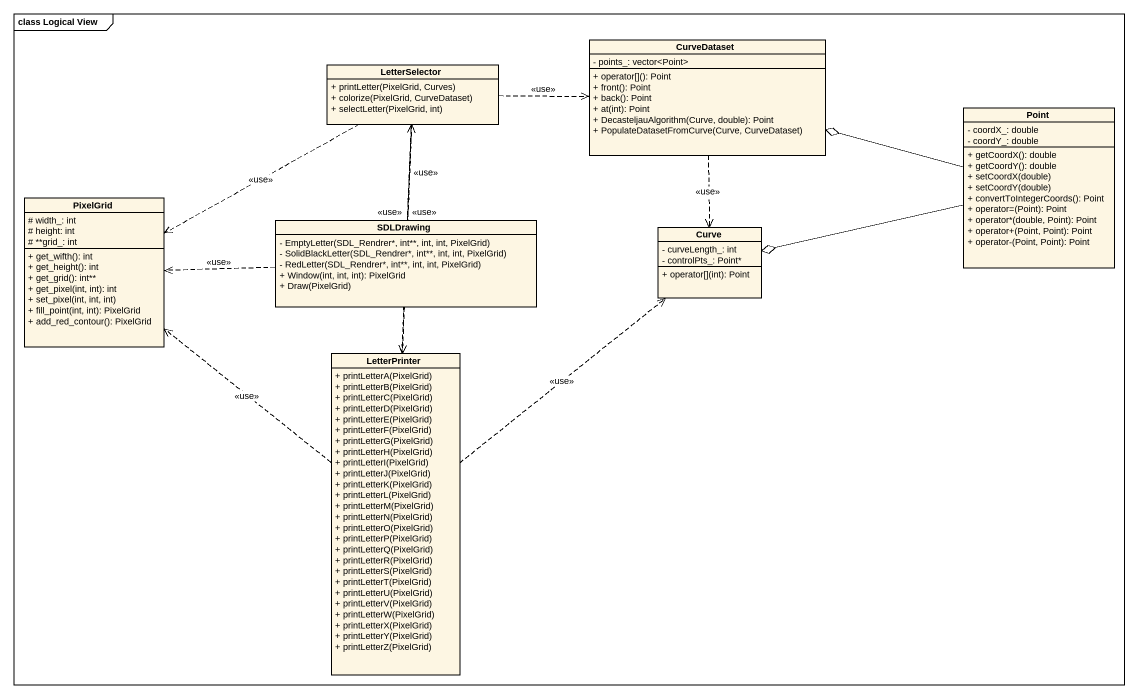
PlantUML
@startuml
mainframe class Logical View
hide circle
hide empty members
skinparam classAttributeIconSize 0
class LetterSelector {
  + printLetter(PixelGrid, Curves)
  + colorize(PixelGrid, CurveDataset)
  + selectLetter(PixelGrid, int)
}
class CurveDataset {
  - points_: vector<Point>
  + operator[](): Point
  + front(): Point
  + back(): Point
  + at(int): Point
  + DecasteljauAlgorithm(Curve, double): Point
  + PopulateDatasetFromCurve(Curve, CurveDataset)
}
class Point {
  - coordX_: double
  - coordY_: double
  + getCoordX(): double
  + getCoordY(): double
  + setCoordX(double)
  + setCoordY(double)
  + convertToIntegerCoords(): Point
  + operator=(Point): Point
  + operator*(double, Point): Point
  + operator+(Point, Point): Point
  + operator-(Point, Point): Point
}
class PixelGrid {
  # width_: int
  # height: int
  # **grid_: int
  + get_wifth(): int
  + get_height(): int
  + get_grid(): int**
  + get_pixel(int, int): int
  + set_pixel(int, int, int)
  + fill_point(int, int): PixelGrid
  + add_red_contour(): PixelGrid
}
class SDLDrawing {
  - EmptyLetter(SDL_Rendrer*, int**, int, int, PixelGrid)
  - SolidBlackLetter(SDL_Rendrer*, int**, int, int, PixelGrid)
  - RedLetter(SDL_Rendrer*, int**, int, int, PixelGrid)
  + Window(int, int, int): PixelGrid
  + Draw(PixelGrid)
}
class Curve {
  - curveLength_: int
  - controlPts_: Point*
  + operator[](int): Point
}
class LetterPrinter {
  + printLetterA(PixelGrid)
  + printLetterB(PixelGrid)
  + printLetterC(PixelGrid)
  + printLetterD(PixelGrid)
  + printLetterE(PixelGrid)
  + printLetterF(PixelGrid)
  + printLetterG(PixelGrid)
  + printLetterH(PixelGrid)
  + printLetterI(PixelGrid)
  + printLetterJ(PixelGrid)
  + printLetterK(PixelGrid)
  + printLetterL(PixelGrid)
  + printLetterM(PixelGrid)
  + printLetterN(PixelGrid)
  + printLetterO(PixelGrid)
  + printLetterP(PixelGrid)
  + printLetterQ(PixelGrid)
  + printLetterR(PixelGrid)
  + printLetterS(PixelGrid)
  + printLetterT(PixelGrid)
  + printLetterU(PixelGrid)
  + printLetterV(PixelGrid)
  + printLetterW(PixelGrid)
  + printLetterX(PixelGrid)
  + printLetterY(PixelGrid)
  + printLetterZ(PixelGrid)
}
LetterSelector .right.> CurveDataset : <<use>>
LetterSelector .left.> PixelGrid : <<use>>
LetterSelector ..> LetterPrinter : <<use>>
CurveDataset ..> Curve : <<use>>
Point -left-o CurveDataset
Point -left-o Curve
SDLDrawing .up.> LetterSelector : <<use>>
SDLDrawing .left.> PixelGrid : <<use>>
LetterPrinter .up.> LetterSelector : <<use>>
LetterPrinter .up.> PixelGrid : <<use>>
LetterPrinter .up.> Curve : <<use>>
@enduml
